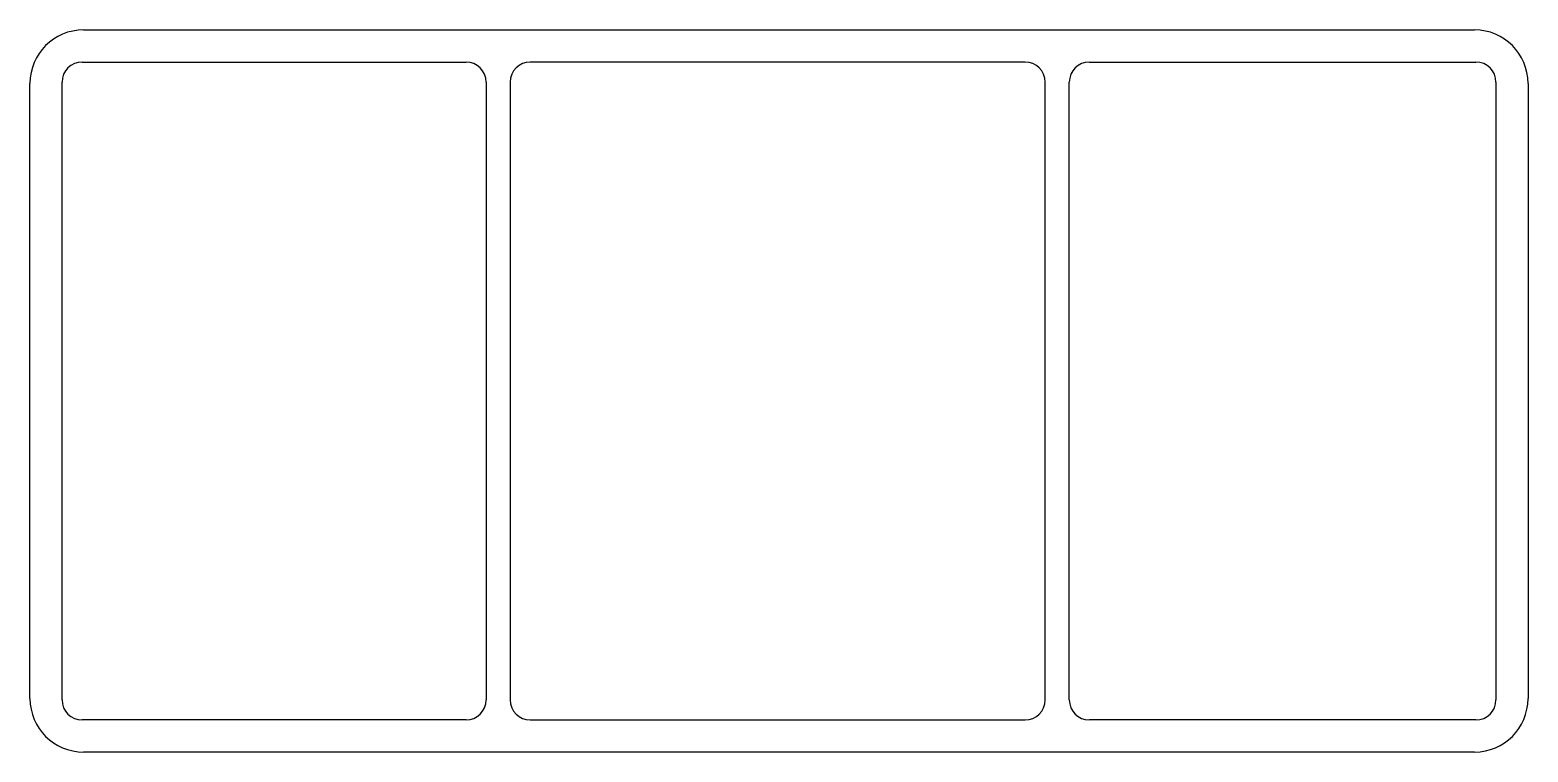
# Model space of a CAD drawing. Extents: x 679 to 791, y 313 to 367.
import ezdxf

# ---------------------------------------------------------------- set-up
doc = ezdxf.new("R2010")
doc.units = 0
doc.layers.get('0').update_dxf_attribs({"linetype": 'CONTINUOUS'})

msp = doc.modelspace()

# ---------------------------------------------------------------- linework, layer by layer
for p, q in [((682.68, 367.31), (786.68, 367.31)), ((682.58, 364.91), (711.28, 364.91)), ((753.08, 364.91), (716.08, 364.91)), ((757.88, 364.91), (786.78, 364.91)), ((678.68, 317.31), (678.68, 363.31)), ((681.08, 317.21), (681.08, 363.41)), ((712.78, 363.41), (712.78, 317.21)), ((714.58, 363.41), (714.58, 317.21)), ((754.58, 317.21), (754.58, 363.41)), ((756.38, 317.21), (756.38, 363.41)), ((788.28, 363.41), (788.28, 317.21)), ((790.68, 363.31), (790.68, 317.31)), ((711.28, 315.71), (682.58, 315.71)), ((716.08, 315.71), (753.08, 315.71)), ((786.78, 315.71), (757.88, 315.71)), ((786.68, 313.31), (682.68, 313.31))]:
    msp.add_line(p, q)
for centre, radius, start, end in [((682.68, 363.31), 4, 90, 180), ((786.68, 363.31), 4, 0, 90), ((682.58, 363.41), 1.5, 90, 180), ((711.28, 363.41), 1.5, 0, 90), ((716.08, 363.41), 1.5, 90, 180), ((753.08, 363.41), 1.5, 0, 90), ((757.88, 363.41), 1.5, 90, 180), ((786.78, 363.41), 1.5, 0, 90), ((682.68, 317.31), 4, 180, 270), ((682.58, 317.21), 1.5, 180, 270), ((711.28, 317.21), 1.5, 270, 0), ((716.08, 317.21), 1.5, 180, 270), ((753.08, 317.21), 1.5, 270, 0), ((757.88, 317.21), 1.5, 180, 270), ((786.68, 317.31), 4, 270, 0), ((786.78, 317.21), 1.5, 270, 0)]:
    msp.add_arc(centre, radius, start, end)

doc.saveas('drawing.dxf')
